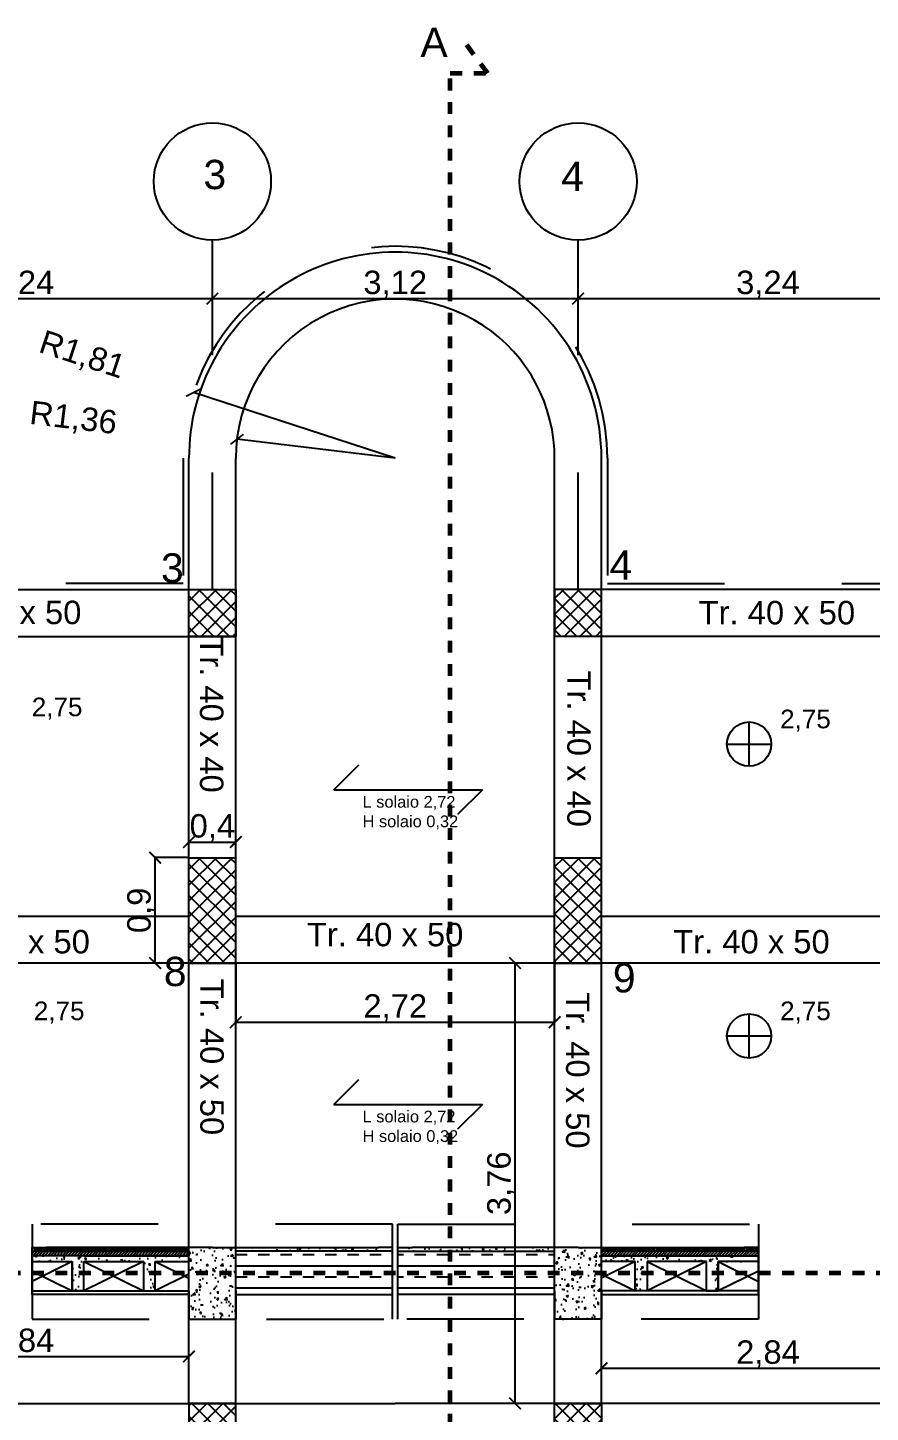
# Model space of a CAD drawing. Header units: millimetres. Extents: x 2459 to 3981, y 1231 to 4850.
# Drawn here: x 3865.81 to 3873, y 1285.27 to 1297.09 of the extents above; entities that cross this region are included whole.
import ezdxf

# ---------------------------------------------------------------- set-up
doc = ezdxf.new("R2010")
doc.units = ezdxf.units.MM
for name, pattern in [('JIS_02_0.7', [1.35, 0.75, -0.6]), ('JIS_02_1.0', [2, 1, -1]), ('TRATTEGGIATA', [0.75, 0.5, -0.25])]:
    doc.linetypes.add(name, pattern=pattern)
doc.layers.add('SEZIONI', color=7, linetype='TRATTEGGIATA', lineweight=60)
doc.styles.get("Standard").update_dxf_attribs({"font": 'arial.ttf'})
doc.dimstyles.new('Copia di ISO-25', dxfattribs={"dimtxt": 0.2, "dimasz": 0.1, "dimexe": 0, "dimexo": 0, "dimgap": 0, "dimtad": 3, "dimtxsty": 'Standard', "dimblk": 'ARCHTICK', "dimcen": -2.5, "dimclrd": 256, "dimclre": 256, "dimclrt": 256, "dimadec": 0, "dimazin": 0, "dimtfac": 1, "dimtmove": 2, "dimatfit": 3, "dimldrblk": 'ARCHTICK', "dimfxl": 1, "dimfxlon": 1, "dimtfillclr": 256, "dimlwd": -1, "dimlwe": -1, "dimarcsym": 0})
pattern_1 = [(50, (230.18418, -220.71868), (0.182184669, -0.0159390855), [0.01905, -0.20955]), (355, (230.18418, -220.71868), (-0.035243421, 0.191056845), [0.01524, -0.167640584]), (100.4514447, (230.19937, -220.72), (0.146941247, 0.175117752), [0.016190009, -0.178090245]), (46.1842, (230.18418, -220.66788), (0.271079041, -0.042042328), [0.028575, -0.314325]), (96.6355576, (230.20677, -220.67138), (0.237404134, 0.247426125), [0.024285023, -0.267135608]), (351.184151, (230.18418, -220.66788), (0.237404134, 0.247426125), [0.022859967, -0.251459732]), (21, (230.20958, -220.68058), (0.151614391, -0.102265198), [0.01905, -0.20955]), (326, (230.20958, -220.68058), (0.061802028, 0.184187966), [0.01524, -0.16764]), (71.451445, (230.22222, -220.6891), (0.213416419, 0.081922769), [0.016190009, -0.178089938]), (37.5, (230.184184, -220.71868), (0.0030886033, 0.0845550389), [0, -0.165608, 0, -0.17018, 0, -0.168275]), (7.5, (230.18418, -220.71868), (0.0668196625, 0.1001805748), [0, -0.097028, 0, -0.161798, 0, -0.064135]), (327.5, (230.12754, -220.71868), (0.1355905952, -0.005728744), [0, -0.0635, 0, -0.19812, 0, -0.26289]), (317.5, (230.10214, -220.71868), (0.1481291814, 0.025426491), [0, -0.08255, 0, -0.131572, 0, -0.18669])]
pattern_2 = [(0, (230.18418, -220.71868), (0, 0.1905), []), (0, (230.18418, -220.62343), (0, 0.1905), [0.09525, -0.09525])]
pattern_3 = [(50, (230.18418, -220.71868), (0.182184669, -0.0159390855), [0.01905, -0.20955]), (355, (230.18418, -220.71868), (-0.035243421, 0.191056845), [0.01524, -0.167640584]), (100.4514447, (230.19937, -220.72), (0.146941247, 0.175117752), [0.016190009, -0.178090245]), (46.1842, (230.18418, -220.66788), (0.271079041, -0.042042328), [0.028575, -0.314325]), (96.6355576, (230.20677, -220.67138), (0.237404134, 0.247426125), [0.024285023, -0.267135608]), (351.184151, (230.18418, -220.66788), (0.237404134, 0.247426125), [0.022859967, -0.251459732]), (21, (230.20958, -220.68058), (0.151614391, -0.102265198), [0.01905, -0.20955]), (326, (230.20958, -220.68058), (0.061802028, 0.184187966), [0.01524, -0.16764]), (71.451445, (230.22222, -220.6891), (0.213416419, 0.081922769), [0.016190009, -0.178089938]), (37.5, (230.184184, -220.71868), (0.0030886033, 0.0845550389), [0, -0.165608, 0, -0.17018, 0, -0.168275]), (7.5, (230.18418, -220.71868), (0.0668196625, 0.1001805748), [0, -0.097028, 0, -0.161798, 0, -0.064135]), (327.5, (230.12754, -220.71868), (0.1355905952, -0.005728744), [0, -0.0635, 0, -0.19812, 0, -0.26289]), (317.5, (230.10214, -220.71868), (0.1481291814, 0.025426491), [0, -0.08255, 0, -0.131572, 0, -0.18669])]

# ---------------------------------------------------------------- blocks, each defined once
blk = doc.blocks.new('_ArchTick')
at = {"color": 0, "linetype": 'ByBlock', "const_width": 0.15}
blk.add_lwpolyline([(-0.5, -0.5), (0.5, 0.5)], dxfattribs=at)
blk = doc.blocks.new('*D633')
at = {"ltscale": 0.01, "transparency": 16777216}
for p, q in [((3867.59, 1289.101), (3867.59, 1288.596)), ((3870.31, 1289.101), (3870.31, 1288.596)), ((3867.59, 1288.596), (3870.31, 1288.596))]:
    blk.add_line(p, q, dxfattribs=at)
at = {"layer": 'Defpoints', "color": 0, "lineweight": -3, "ltscale": 0.01, "transparency": 16777216}
for p in [(3867.59, 1289.101), (3870.31, 1289.101), (3870.31, 1288.596)]:
    blk.add_point(p, dxfattribs=at)
at = {"ltscale": 0.01, "transparency": 16777216, "xscale": 0.1, "yscale": 0.1, "zscale": 0.1, "rotation": 180}
blk.add_blockref('_ArchTick', (3867.59, 1288.596), dxfattribs=at)
at = {"ltscale": 0.01, "transparency": 16777216, "xscale": 0.1, "yscale": 0.1, "zscale": 0.1}
blk.add_blockref('_ArchTick', (3870.31, 1288.596), dxfattribs=at)
at = {"ltscale": 0.01, "transparency": 16777216, "insert": (3868.95, 1288.716), "char_height": 0.2, "attachment_point": 5}
blk.add_mtext('2,72', dxfattribs=at)
blk = doc.blocks.new('*D623')
at = {"ltscale": 0.01, "transparency": 16777216}
for p, q in [((3870.325, 1289.101), (3869.973, 1289.101)), ((3869.973, 1285.341), (3869.973, 1289.101)), ((3870.31, 1285.341), (3869.973, 1285.341))]:
    blk.add_line(p, q, dxfattribs=at)
at = {"layer": 'Defpoints', "color": 0, "lineweight": -3, "ltscale": 0.01, "transparency": 16777216}
for p in [(3869.973, 1289.101), (3870.325, 1289.101), (3870.31, 1285.341)]:
    blk.add_point(p, dxfattribs=at)
at = {"ltscale": 0.01, "transparency": 16777216, "xscale": 0.1, "yscale": 0.1, "zscale": 0.1}
for p, rotation in [((3869.973, 1289.101), 90), ((3869.973, 1285.341), 270)]:
    blk.add_blockref('_ArchTick', p, dxfattribs=dict(at, rotation=rotation))
at = {"ltscale": 0.01, "transparency": 16777216, "insert": (3869.853, 1287.221), "char_height": 0.2, "attachment_point": 5, "rotation": 90}
blk.add_mtext('3,76', dxfattribs=at)
blk = doc.blocks.new('*D634')
at = {"ltscale": 0.01, "transparency": 16777216}
blk.add_line((3868.95, 1293.411), (3867.229, 1293.972), dxfattribs=at)
at = {"layer": 'Defpoints', "color": 0, "lineweight": -3, "ltscale": 0.01, "transparency": 16777216}
for p in [(3867.229, 1293.972), (3868.95, 1293.411)]:
    blk.add_point(p, dxfattribs=at)
at = {"ltscale": 0.01, "transparency": 16777216, "xscale": 0.1, "yscale": 0.1, "zscale": 0.1, "rotation": 161.9240003027}
blk.add_blockref('_ArchTick', (3867.229, 1293.972), dxfattribs=at)
at = {"ltscale": 0.01, "transparency": 16777216, "insert": (3866.277, 1294.283), "char_height": 0.2, "attachment_point": 5, "rotation": 341.924}
blk.add_mtext('R1,81', dxfattribs=at)
blk = doc.blocks.new('*D638')
at = {"ltscale": 0.01, "transparency": 16777216}
for p, q in [((3867.19, 1290.001), (3866.902, 1290.001)), ((3866.902, 1289.101), (3866.902, 1290.001)), ((3867.19, 1289.101), (3866.902, 1289.101))]:
    blk.add_line(p, q, dxfattribs=at)
at = {"layer": 'Defpoints', "color": 0, "lineweight": -3, "ltscale": 0.01, "transparency": 16777216}
for p in [(3866.902, 1290.001), (3867.19, 1290.001), (3867.19, 1289.101)]:
    blk.add_point(p, dxfattribs=at)
at = {"ltscale": 0.01, "transparency": 16777216, "xscale": 0.1, "yscale": 0.1, "zscale": 0.1}
for p, rotation in [((3866.902, 1290.001), 90), ((3866.902, 1289.101), 270)]:
    blk.add_blockref('_ArchTick', p, dxfattribs=dict(at, rotation=rotation))
at = {"ltscale": 0.01, "transparency": 16777216, "insert": (3866.782, 1289.551), "char_height": 0.2, "attachment_point": 5, "rotation": 90}
blk.add_mtext('0,9', dxfattribs=at)
blk = doc.blocks.new('*D639')
at = {"ltscale": 0.01, "transparency": 16777216}
for p, q in [((3867.19, 1290.001), (3867.19, 1290.134)), ((3867.19, 1290.134), (3867.59, 1290.134)), ((3867.59, 1290.001), (3867.59, 1290.134))]:
    blk.add_line(p, q, dxfattribs=at)
at = {"layer": 'Defpoints', "color": 0, "lineweight": -3, "ltscale": 0.01, "transparency": 16777216}
for p in [(3867.59, 1290.134), (3867.19, 1290.001), (3867.59, 1290.001)]:
    blk.add_point(p, dxfattribs=at)
at = {"ltscale": 0.01, "transparency": 16777216, "xscale": 0.1, "yscale": 0.1, "zscale": 0.1, "rotation": 180}
blk.add_blockref('_ArchTick', (3867.19, 1290.134), dxfattribs=at)
at = {"ltscale": 0.01, "transparency": 16777216, "xscale": 0.1, "yscale": 0.1, "zscale": 0.1}
blk.add_blockref('_ArchTick', (3867.59, 1290.134), dxfattribs=at)
at = {"ltscale": 0.01, "transparency": 16777216, "insert": (3867.39, 1290.254), "char_height": 0.2, "attachment_point": 5}
blk.add_mtext('0,4', dxfattribs=at)
blk = doc.blocks.new('*D641')
at = {"ltscale": 0.01, "transparency": 16777216}
for p, q in [((3864.35, 1285.341), (3864.35, 1285.742)), ((3864.35, 1285.742), (3867.19, 1285.742)), ((3867.19, 1285.341), (3867.19, 1285.742))]:
    blk.add_line(p, q, dxfattribs=at)
at = {"layer": 'Defpoints', "color": 0, "lineweight": -3, "ltscale": 0.01, "transparency": 16777216}
for p in [(3867.19, 1285.742), (3864.35, 1285.341), (3867.19, 1285.341)]:
    blk.add_point(p, dxfattribs=at)
at = {"ltscale": 0.01, "transparency": 16777216, "xscale": 0.1, "yscale": 0.1, "zscale": 0.1, "rotation": 180}
blk.add_blockref('_ArchTick', (3864.35, 1285.742), dxfattribs=at)
at = {"ltscale": 0.01, "transparency": 16777216, "xscale": 0.1, "yscale": 0.1, "zscale": 0.1}
blk.add_blockref('_ArchTick', (3867.19, 1285.742), dxfattribs=at)
at = {"ltscale": 0.01, "transparency": 16777216, "insert": (3865.77, 1285.862), "char_height": 0.2, "attachment_point": 5}
blk.add_mtext('2,84', dxfattribs=at)
blk = doc.blocks.new('*D642')
at = {"ltscale": 0.01, "transparency": 16777216}
for p, q in [((3870.71, 1285.341), (3870.71, 1285.641)), ((3870.71, 1285.641), (3873.55, 1285.641)), ((3873.55, 1285.341), (3873.55, 1285.641))]:
    blk.add_line(p, q, dxfattribs=at)
at = {"layer": 'Defpoints', "color": 0, "lineweight": -3, "ltscale": 0.01, "transparency": 16777216}
for p in [(3873.55, 1285.641), (3870.71, 1285.341), (3873.55, 1285.341)]:
    blk.add_point(p, dxfattribs=at)
at = {"ltscale": 0.01, "transparency": 16777216, "xscale": 0.1, "yscale": 0.1, "zscale": 0.1, "rotation": 180}
blk.add_blockref('_ArchTick', (3870.71, 1285.641), dxfattribs=at)
at = {"ltscale": 0.01, "transparency": 16777216, "xscale": 0.1, "yscale": 0.1, "zscale": 0.1}
blk.add_blockref('_ArchTick', (3873.55, 1285.641), dxfattribs=at)
at = {"ltscale": 0.01, "transparency": 16777216, "insert": (3872.13, 1285.761), "char_height": 0.2, "attachment_point": 5}
blk.add_mtext('2,84', dxfattribs=at)
blk = doc.blocks.new('*D626')
at = {"ltscale": 0.01, "transparency": 16777216}
blk.add_line((3868.95, 1293.411), (3867.6, 1293.573), dxfattribs=at)
at = {"layer": 'Defpoints', "color": 0, "lineweight": -3, "ltscale": 0.01, "transparency": 16777216}
for p in [(3867.6, 1293.573), (3868.95, 1293.411)]:
    blk.add_point(p, dxfattribs=at)
at = {"ltscale": 0.01, "transparency": 16777216, "xscale": 0.1, "yscale": 0.1, "zscale": 0.1, "rotation": 173.1259040742697}
blk.add_blockref('_ArchTick', (3867.6, 1293.573), dxfattribs=at)
at = {"ltscale": 0.01, "transparency": 16777216, "insert": (3866.203, 1293.742), "char_height": 0.2, "attachment_point": 5, "rotation": 353.1259}
blk.add_mtext('R1,36', dxfattribs=at)
blk = doc.blocks.new('*D645')
at = {"ltscale": 0.01, "transparency": 16777216}
blk.add_line((3864.15, 1294.774), (3867.39, 1294.774), dxfattribs=at)
at = {"layer": 'Defpoints', "color": 0, "linetype": 'Continuous', "lineweight": -3, "ltscale": 0.01, "transparency": 16777216}
for p in [(3864.15, 1294.774), (3867.39, 1294.774), (3867.39, 1294.774)]:
    blk.add_point(p, dxfattribs=at)
at = {"linetype": 'Continuous', "ltscale": 0.01, "transparency": 16777216, "xscale": 0.1, "yscale": 0.1, "zscale": 0.1, "rotation": 180}
blk.add_blockref('_ArchTick', (3864.15, 1294.774), dxfattribs=at)
at = {"linetype": 'Continuous', "ltscale": 0.01, "transparency": 16777216, "xscale": 0.1, "yscale": 0.1, "zscale": 0.1}
blk.add_blockref('_ArchTick', (3867.39, 1294.774), dxfattribs=at)
at = {"linetype": 'Continuous', "ltscale": 0.01, "transparency": 16777216, "insert": (3865.77, 1294.894), "char_height": 0.2, "attachment_point": 5}
blk.add_mtext('3,24', dxfattribs=at)
blk = doc.blocks.new('*D646')
at = {"ltscale": 0.01, "transparency": 16777216}
blk.add_line((3867.39, 1294.774), (3870.51, 1294.774), dxfattribs=at)
at = {"layer": 'Defpoints', "color": 0, "linetype": 'Continuous', "lineweight": -3, "ltscale": 0.01, "transparency": 16777216}
for p in [(3867.39, 1294.774), (3870.51, 1294.774), (3870.51, 1294.774)]:
    blk.add_point(p, dxfattribs=at)
at = {"linetype": 'Continuous', "ltscale": 0.01, "transparency": 16777216, "xscale": 0.1, "yscale": 0.1, "zscale": 0.1, "rotation": 180}
blk.add_blockref('_ArchTick', (3867.39, 1294.774), dxfattribs=at)
at = {"linetype": 'Continuous', "ltscale": 0.01, "transparency": 16777216, "xscale": 0.1, "yscale": 0.1, "zscale": 0.1}
blk.add_blockref('_ArchTick', (3870.51, 1294.774), dxfattribs=at)
at = {"linetype": 'Continuous', "ltscale": 0.01, "transparency": 16777216, "insert": (3868.95, 1294.894), "char_height": 0.2, "attachment_point": 5}
blk.add_mtext('3,12', dxfattribs=at)
blk = doc.blocks.new('*D647')
at = {"ltscale": 0.01, "transparency": 16777216}
blk.add_line((3870.51, 1294.774), (3873.75, 1294.774), dxfattribs=at)
at = {"layer": 'Defpoints', "color": 0, "linetype": 'Continuous', "lineweight": -3, "ltscale": 0.01, "transparency": 16777216}
for p in [(3870.51, 1294.774), (3873.75, 1294.774), (3873.75, 1294.774)]:
    blk.add_point(p, dxfattribs=at)
at = {"linetype": 'Continuous', "ltscale": 0.01, "transparency": 16777216, "xscale": 0.1, "yscale": 0.1, "zscale": 0.1, "rotation": 180}
blk.add_blockref('_ArchTick', (3870.51, 1294.774), dxfattribs=at)
at = {"linetype": 'Continuous', "ltscale": 0.01, "transparency": 16777216, "xscale": 0.1, "yscale": 0.1, "zscale": 0.1}
blk.add_blockref('_ArchTick', (3873.75, 1294.774), dxfattribs=at)
at = {"linetype": 'Continuous', "ltscale": 0.01, "transparency": 16777216, "insert": (3872.13, 1294.894), "char_height": 0.2, "attachment_point": 5}
blk.add_mtext('3,24', dxfattribs=at)

msp = doc.modelspace()

# ---------------------------------------------------------------- hatches: boundary and pattern name
at = {"linetype": 'Continuous', "ltscale": 0.01}
h = msp.add_hatch(dxfattribs=at)
h.set_pattern_fill('ANSI37', color=256, scale=0.03)
h.paths.add_polyline_path([(3861.199917, 1283.620565), (3860.799917, 1283.620565), (3860.799917, 1283.220565), (3861.199917, 1283.220565)])
h.paths.add_polyline_path([(3877.099917, 1283.620565), (3876.699917, 1283.620565), (3876.699917, 1283.220565), (3877.099917, 1283.220565)])
h.paths.add_polyline_path([(3867.589917, 1280.470565), (3867.189917, 1280.470565), (3867.189917, 1280.070565), (3867.589917, 1280.070565)])
h.paths.add_polyline_path([(3870.709917, 1280.470565), (3870.309917, 1280.470565), (3870.309917, 1280.070565), (3870.709917, 1280.070565)])
h.paths.add_polyline_path([(3861.199917, 1292.290565), (3860.799917, 1292.290565), (3860.799917, 1291.890565), (3861.199917, 1291.890565)])
h.paths.add_polyline_path([(3861.199917, 1289.500565), (3860.799917, 1289.500565), (3860.799917, 1289.100565), (3861.199917, 1289.100565)])
h.paths.add_polyline_path([(3867.589917, 1290.000565), (3867.189917, 1290.000565), (3867.189917, 1289.100565), (3867.589917, 1289.100565)])
h.paths.add_polyline_path([(3870.709917, 1290.000565), (3870.309917, 1290.000565), (3870.309917, 1289.100565), (3870.709917, 1289.100565)])
h.paths.add_polyline_path([(3867.589917, 1292.290565), (3867.189917, 1292.290565), (3867.189917, 1291.890565), (3867.589917, 1291.890565)])
h.paths.add_polyline_path([(3870.709917, 1292.290565), (3870.309917, 1292.290565), (3870.309917, 1291.890565), (3870.709917, 1291.890565)])
h.paths.add_polyline_path([(3877.099917, 1292.290565), (3876.699917, 1292.290565), (3876.699917, 1291.890565), (3877.099917, 1291.890565)])
h.paths.add_polyline_path([(3877.099917, 1289.500565), (3876.699917, 1289.500565), (3876.699917, 1289.100565), (3877.099917, 1289.100565)])
h.paths.add_polyline_path([(3877.099917, 1285.340565), (3876.699917, 1285.340565), (3876.699917, 1284.940565), (3877.099917, 1284.940565)])
h.paths.add_polyline_path([(3873.949917, 1285.340565), (3873.549917, 1285.340565), (3873.549917, 1284.940565), (3873.949917, 1284.940565)])
h.paths.add_polyline_path([(3870.709917, 1285.340565), (3870.309917, 1285.340565), (3870.309917, 1284.940565), (3870.709917, 1284.940565)])
h.paths.add_polyline_path([(3867.589917, 1285.340565), (3867.189917, 1285.340565), (3867.189917, 1284.940565), (3867.589917, 1284.940565)])
h.paths.add_polyline_path([(3864.349917, 1285.340565), (3863.949917, 1285.340565), (3863.949917, 1284.940565), (3864.349917, 1284.940565)])
h.paths.add_polyline_path([(3861.199917, 1285.340565), (3860.799917, 1285.340565), (3860.799917, 1284.940565), (3861.199917, 1284.940565)])
h.paths.add_polyline_path([(3864.349917, 1280.470565), (3863.949917, 1280.470565), (3863.949917, 1280.070565), (3864.349917, 1280.070565)])
h.paths.add_polyline_path([(3873.949917, 1280.470565), (3873.549917, 1280.470565), (3873.549917, 1280.070565), (3873.949917, 1280.070565)])
h.paths.add_polyline_path([(3863.949917, 1291.890565), (3864.349917, 1291.890565), (3864.349917, 1292.290565), (3863.949917, 1292.290565)])
h.paths.add_polyline_path([(3873.949917, 1291.890565), (3873.549917, 1291.890565), (3873.549917, 1292.290565), (3873.949917, 1292.290565)])
at = {"ltscale": 0.01}
h = msp.add_hatch(dxfattribs=at)
h.set_pattern_fill('AR-CONC', color=256, scale=0.001)
h.set_pattern_definition(pattern_1)
h.paths.add_polyline_path([(3867.389917, 1286.671944), (3865.973695, 1286.671944), (3865.851831, 1286.671944), (3865.851831, 1286.642596), (3867.189917, 1286.642596), (3867.189917, 1286.271944), (3867.189917, 1286.060267), (3867.389917, 1286.060267)])
h = msp.add_hatch()
h.set_pattern_fill('ACAD_ISO05W100', color=256, scale=0.0025, angle=360)
h.set_pattern_definition([(360, (282.605666, -100.824284), (3e-18, 0.0125), [0.06, -0.0075, 0.00125, -0.0075, 0.00125, -0.0075])])
h.paths.add_polyline_path([(3867.189917, 1286.671944), (3865.973695, 1286.671944), (3865.851831, 1286.671944), (3865.851831, 1286.642596), (3867.189917, 1286.642596)])
h = msp.add_hatch()
h.set_pattern_fill('JIS_WOOD', color=256, scale=0.025, angle=360)
h.set_pattern_definition([(45, (282.605666, -100.824284), (-0.01249999998, 0.01249999998), [])])
h.paths.add_polyline_path([(3865.851831, 1286.642596), (3865.851831, 1286.602596), (3867.189917, 1286.602596), (3867.189917, 1286.642596)])
h = msp.add_hatch()
h.set_pattern_fill('AR-CONC', color=256, scale=0.001, angle=360)
h.set_pattern_definition(pattern_3)
h.paths.add_polyline_path([(3866.901651, 1286.552596), (3867.158291, 1286.552596), (3867.189917, 1286.552596), (3867.189917, 1286.602596), (3865.851831, 1286.602596), (3865.851831, 1286.552596), (3865.943708, 1286.552596), (3866.19436, 1286.552596), (3866.19436, 1286.301944), (3866.29436, 1286.301944), (3866.29436, 1286.552596), (3866.550999, 1286.552596), (3866.801651, 1286.552596), (3866.801651, 1286.301944), (3866.901651, 1286.301944)])
h = msp.add_hatch(dxfattribs=at)
h.set_pattern_fill('AR-CONC', color=256, scale=0.001)
h.set_pattern_definition(pattern_1)
h.paths.add_polyline_path([(3867.389917, 1286.671944), (3868.80614, 1286.671944), (3868.928004, 1286.671944), (3868.928004, 1286.642596), (3867.589917, 1286.642596), (3867.589917, 1286.271944), (3867.589917, 1286.060267), (3867.389917, 1286.060267)])
h = msp.add_hatch(dxfattribs=at)
h.set_pattern_fill('TRANS', color=256, scale=0.03)
h.set_pattern_definition(pattern_2)
h.paths.add_polyline_path([(3867.589917, 1286.642596), (3868.928004, 1286.642596), (3868.928004, 1286.271944), (3867.589917, 1286.271944)])
h = msp.add_hatch(dxfattribs=at)
h.set_pattern_fill('AR-CONC', color=256, scale=0.001)
h.set_pattern_definition(pattern_1)
h.paths.add_polyline_path([(3870.509917, 1286.671944), (3869.093695, 1286.671944), (3868.971831, 1286.671944), (3868.971831, 1286.642596), (3870.309917, 1286.642596), (3870.309917, 1286.271944), (3870.309917, 1286.060267), (3870.509917, 1286.060267)])
h = msp.add_hatch(dxfattribs=at)
h.set_pattern_fill('TRANS', color=256, scale=0.03)
h.set_pattern_definition(pattern_2)
h.paths.add_polyline_path([(3870.309917, 1286.642596), (3868.971831, 1286.642596), (3868.971831, 1286.271944), (3870.309917, 1286.271944)])
h = msp.add_hatch(dxfattribs=at)
h.set_pattern_fill('AR-CONC', color=256, scale=0.001)
h.set_pattern_definition(pattern_1)
h.paths.add_polyline_path([(3870.509917, 1286.671944), (3871.92614, 1286.671944), (3872.048004, 1286.671944), (3872.048004, 1286.642596), (3870.709917, 1286.642596), (3870.709917, 1286.271944), (3870.709917, 1286.060267), (3870.509917, 1286.060267)])
h = msp.add_hatch()
h.set_pattern_fill('ACAD_ISO05W100', color=256, scale=0.0025, angle=360)
h.set_pattern_definition([(360, (280.434604, -100.824284), (3e-18, 0.0125), [0.06, -0.0075, 0.00125, -0.0075, 0.00125, -0.0075])])
h.paths.add_polyline_path([(3870.709917, 1286.671944), (3871.92614, 1286.671944), (3872.048004, 1286.671944), (3872.048004, 1286.642596), (3870.709917, 1286.642596)])
h = msp.add_hatch()
h.set_pattern_fill('JIS_WOOD', color=256, scale=0.025, angle=360)
h.set_pattern_definition([(45, (280.434604, -100.824284), (-0.01249999998, 0.01249999998), [])])
h.paths.add_polyline_path([(3870.709917, 1286.642596), (3870.709917, 1286.602596), (3872.048004, 1286.602596), (3872.048004, 1286.642596)])
h = msp.add_hatch()
h.set_pattern_fill('AR-CONC', color=256, scale=0.001, angle=360)
h.set_pattern_definition(pattern_3)
h.paths.add_polyline_path([(3870.998183, 1286.552596), (3870.741543, 1286.552596), (3870.709917, 1286.552596), (3870.709917, 1286.602596), (3872.048004, 1286.602596), (3872.048004, 1286.552596), (3871.956126, 1286.552596), (3871.705474, 1286.552596), (3871.705474, 1286.301944), (3871.605474, 1286.301944), (3871.605474, 1286.552596), (3871.348835, 1286.552596), (3871.098183, 1286.552596), (3871.098183, 1286.301944), (3870.998183, 1286.301944)])

# ---------------------------------------------------------------- linework, layer by layer
at = {"linetype": 'JIS_02_1.0'}
for p, q in [((3867.389917, 1292.290565), (3867.389917, 1295.273922)), ((3870.509917, 1292.290565), (3870.509917, 1295.273922)), ((3868.199917, 1294.773922), (3876.899917, 1294.773922)), ((3867.139917, 1293.410565), (3867.139917, 1292.340565)), ((3870.759917, 1293.410565), (3870.759917, 1292.340565)), ((3867.139917, 1292.340565), (3860.749917, 1292.340565)), ((3870.759917, 1292.340565), (3877.149917, 1292.340565))]:
    msp.add_line(p, q, dxfattribs=at)
for p, q in [((3867.189917, 1292.290565), (3867.189917, 1293.410565)), ((3867.589917, 1292.290565), (3867.589917, 1293.410565)), ((3867.589917, 1285.340565), (3867.589917, 1293.400175)), ((3870.309917, 1285.340565), (3870.309917, 1293.400175)), ((3870.709917, 1292.290565), (3870.709917, 1293.410565)), ((3861.549917, 1292.290565), (3867.589917, 1292.290565)), ((3867.189917, 1291.890565), (3867.189917, 1292.290565)), ((3867.189917, 1292.290565), (3867.589917, 1292.290565)), ((3867.589917, 1285.340565), (3867.589917, 1292.290565)), ((3867.589917, 1292.290565), (3867.589917, 1291.890565)), ((3870.709917, 1292.290565), (3870.309917, 1292.290565)), ((3870.309917, 1292.290565), (3870.309917, 1291.890565)), ((3870.309917, 1285.340565), (3870.309917, 1292.290565)), ((3876.349917, 1292.290565), (3870.309917, 1292.290565)), ((3870.709917, 1291.890565), (3870.709917, 1292.290565)), ((3861.199917, 1291.890565), (3867.589917, 1291.890565)), ((3867.189917, 1285.340565), (3867.189917, 1291.890565)), ((3867.589917, 1291.890565), (3867.189917, 1291.890565)), ((3867.189917, 1285.340565), (3867.189917, 1291.890565)), ((3870.709917, 1291.890565), (3870.309917, 1291.890565)), ((3876.699917, 1291.890565), (3870.309917, 1291.890565)), ((3870.709917, 1285.340565), (3870.709917, 1291.890565)), ((3870.709917, 1285.340565), (3870.709917, 1291.890565)), ((3871.968995, 1290.781762), (3871.968995, 1291.159367)), ((3871.780192, 1290.970565), (3872.157798, 1290.970565)), ((3867.189917, 1290.000565), (3867.589917, 1290.000565)), ((3867.189917, 1289.100565), (3867.189917, 1290.000565)), ((3867.589917, 1289.100565), (3867.589917, 1290.000565)), ((3870.309917, 1290.000565), (3870.709917, 1290.000565)), ((3870.309917, 1289.100565), (3870.309917, 1290.000565)), ((3870.709917, 1289.100565), (3870.709917, 1290.000565)), ((3867.189917, 1289.100565), (3867.589917, 1289.100565)), ((3870.309917, 1289.100565), (3870.709917, 1289.100565)), ((3871.968995, 1288.28957), (3871.968995, 1288.667175)), ((3871.780192, 1288.478373), (3872.157798, 1288.478373)), ((3865.851831, 1286.671944), (3865.973695, 1286.671944)), ((3865.851831, 1286.271944), (3865.851831, 1286.671944)), ((3865.851831, 1286.671944), (3865.973695, 1286.671944)), ((3865.851831, 1286.642596), (3867.189917, 1286.642596)), ((3865.851831, 1286.642596), (3867.189917, 1286.642596)), ((3865.851831, 1286.602596), (3865.851831, 1286.642596)), ((3865.851831, 1286.642596), (3867.189917, 1286.642596)), ((3865.851831, 1286.642596), (3867.189917, 1286.642596)), ((3865.851831, 1286.602596), (3865.851831, 1286.642596)), ((3867.189917, 1286.602596), (3865.851831, 1286.602596)), ((3867.189917, 1286.602596), (3865.851831, 1286.602596)), ((3867.389917, 1286.671944), (3865.973695, 1286.671944)), ((3867.189917, 1286.671944), (3865.973695, 1286.671944)), ((3866.29436, 1286.602596), (3867.189917, 1286.602596)), ((3867.189917, 1286.642596), (3867.189917, 1286.602596)), ((3867.389917, 1286.671944), (3868.80614, 1286.671944)), ((3868.928004, 1286.642596), (3867.589917, 1286.642596)), ((3868.928004, 1286.642596), (3867.589917, 1286.642596)), ((3868.928004, 1286.671944), (3868.80614, 1286.671944)), ((3868.971831, 1286.671944), (3869.093695, 1286.671944)), ((3868.971831, 1286.642596), (3870.309917, 1286.642596)), ((3868.971831, 1286.642596), (3870.309917, 1286.642596)), ((3870.509917, 1286.671944), (3869.093695, 1286.671944)), ((3870.509917, 1286.671944), (3871.92614, 1286.671944)), ((3870.709917, 1286.671944), (3871.92614, 1286.671944)), ((3872.048004, 1286.642596), (3870.709917, 1286.642596)), ((3872.048004, 1286.642596), (3870.709917, 1286.642596)), ((3872.048004, 1286.642596), (3870.709917, 1286.642596)), ((3872.048004, 1286.642596), (3870.709917, 1286.642596)), ((3870.709917, 1286.642596), (3870.709917, 1286.602596)), ((3871.605474, 1286.602596), (3870.709917, 1286.602596)), ((3870.709917, 1286.602596), (3872.048004, 1286.602596)), ((3870.709917, 1286.602596), (3872.048004, 1286.602596)), ((3872.048004, 1286.671944), (3871.92614, 1286.671944)), ((3872.048004, 1286.671944), (3871.92614, 1286.671944)), ((3872.048004, 1286.271944), (3872.048004, 1286.671944)), ((3872.048004, 1286.602596), (3872.048004, 1286.642596)), ((3872.048004, 1286.602596), (3872.048004, 1286.642596)), ((3865.851831, 1286.552596), (3865.943708, 1286.552596)), ((3866.19436, 1286.552596), (3865.851831, 1286.383353)), ((3865.851831, 1286.471187), (3866.19436, 1286.301944)), ((3865.943708, 1286.552596), (3866.19436, 1286.552596)), ((3866.19436, 1286.301944), (3866.19436, 1286.552596)), ((3866.19436, 1286.552596), (3866.19436, 1286.301944)), ((3866.29436, 1286.301944), (3866.29436, 1286.552596)), ((3866.29436, 1286.552596), (3866.550999, 1286.552596)), ((3866.29436, 1286.552596), (3866.801651, 1286.301944)), ((3866.801651, 1286.552596), (3866.29436, 1286.301944)), ((3866.550999, 1286.552596), (3866.801651, 1286.552596)), ((3866.801651, 1286.552596), (3866.801651, 1286.301944)), ((3866.901651, 1286.301944), (3866.901651, 1286.552596)), ((3866.901651, 1286.301944), (3866.901651, 1286.552596)), ((3866.901651, 1286.552596), (3867.158291, 1286.552596)), ((3866.901651, 1286.552596), (3867.189917, 1286.410164)), ((3867.189917, 1286.444376), (3866.901651, 1286.301944)), ((3867.158291, 1286.552596), (3867.189917, 1286.552596)), ((3870.741543, 1286.552596), (3870.709917, 1286.552596)), ((3870.998183, 1286.552596), (3870.709917, 1286.410164)), ((3870.709917, 1286.444376), (3870.998183, 1286.301944)), ((3870.998183, 1286.552596), (3870.741543, 1286.552596)), ((3870.998183, 1286.301944), (3870.998183, 1286.552596)), ((3870.998183, 1286.301944), (3870.998183, 1286.552596)), ((3871.348835, 1286.552596), (3871.098183, 1286.552596)), ((3871.098183, 1286.552596), (3871.098183, 1286.301944)), ((3871.605474, 1286.552596), (3871.098183, 1286.301944)), ((3871.098183, 1286.552596), (3871.605474, 1286.301944)), ((3871.605474, 1286.552596), (3871.348835, 1286.552596)), ((3871.605474, 1286.301944), (3871.605474, 1286.552596)), ((3871.705474, 1286.301944), (3871.705474, 1286.552596)), ((3871.956126, 1286.552596), (3871.705474, 1286.552596)), ((3871.705474, 1286.552596), (3871.705474, 1286.301944)), ((3871.705474, 1286.552596), (3872.048004, 1286.383353)), ((3872.048004, 1286.471187), (3871.705474, 1286.301944)), ((3872.048004, 1286.552596), (3871.956126, 1286.552596)), ((3865.851831, 1286.271944), (3865.851831, 1286.301944)), ((3865.851831, 1286.301944), (3867.189917, 1286.301944)), ((3865.851831, 1286.271944), (3865.851831, 1286.281944)), ((3867.189917, 1286.271944), (3865.851831, 1286.271944)), ((3867.189917, 1286.271944), (3865.851831, 1286.271944)), ((3866.29436, 1286.301944), (3866.19436, 1286.301944)), ((3866.801651, 1286.301944), (3866.901651, 1286.301944)), ((3867.189917, 1286.301944), (3867.189917, 1286.060267)), ((3867.589917, 1286.301944), (3867.589917, 1286.060267)), ((3867.589917, 1286.271944), (3868.928004, 1286.271944)), ((3870.309917, 1286.271944), (3868.971831, 1286.271944)), ((3870.309917, 1286.301944), (3870.309917, 1286.060267)), ((3870.709917, 1286.301944), (3870.709917, 1286.060267)), ((3872.048004, 1286.301944), (3870.709917, 1286.301944)), ((3870.709917, 1286.271944), (3872.048004, 1286.271944)), ((3870.709917, 1286.271944), (3872.048004, 1286.271944)), ((3871.098183, 1286.301944), (3870.998183, 1286.301944)), ((3871.605474, 1286.301944), (3871.705474, 1286.301944)), ((3872.048004, 1286.271944), (3872.048004, 1286.301944)), ((3872.048004, 1286.271944), (3872.048004, 1286.281944)), ((3867.189917, 1286.060267), (3867.589917, 1286.060267)), ((3870.709917, 1286.060267), (3870.309917, 1286.060267)), ((3860.799917, 1285.340565), (3868.949917, 1285.340565)), ((3864.349917, 1285.340565), (3867.189917, 1285.340565)), ((3877.099917, 1285.340565), (3868.949917, 1285.340565)), ((3873.549917, 1285.340565), (3870.709917, 1285.340565))]:
    msp.add_line(p, q)
at = {"ltscale": 0.01}
for p, q in [((3868.426383, 1290.58101), (3868.638515, 1290.793142)), ((3868.426383, 1290.58101), (3869.69427, 1290.58101)), ((3869.69427, 1290.58101), (3869.482138, 1290.368878)), ((3864.549317, 1289.500565), (3867.189917, 1289.500565)), ((3867.589917, 1289.500565), (3870.309917, 1289.500565)), ((3870.709917, 1289.500565), (3873.750517, 1289.500565)), ((3873.750517, 1289.100565), (3864.549317, 1289.100565)), ((3868.426383, 1287.893942), (3868.638515, 1288.106074)), ((3868.426383, 1287.893942), (3869.69427, 1287.893942)), ((3869.69427, 1287.893942), (3869.482138, 1287.68181)), ((3867.189917, 1286.271944), (3867.189917, 1286.671944)), ((3867.189917, 1286.271944), (3867.189917, 1286.642596)), ((3867.589917, 1286.271944), (3867.589917, 1286.642596)), ((3870.309917, 1286.271944), (3870.309917, 1286.642596)), ((3870.709917, 1286.271944), (3870.709917, 1286.671944)), ((3870.709917, 1286.271944), (3870.709917, 1286.642596))]:
    msp.add_line(p, q, dxfattribs=at)
at = {"linetype": 'JIS_02_1.0'}
for points in [[(3868.928004, 1286.060267), (3868.928004, 1286.871344), (3865.851831, 1286.871344), (3865.851831, 1286.060267)], [(3868.928004, 1286.060267), (3868.928004, 1286.871344), (3865.851831, 1286.871344), (3865.851831, 1286.060267)], [(3868.971831, 1286.060267), (3868.971831, 1286.871344), (3872.048004, 1286.871344), (3872.048004, 1286.060267)], [(3868.971831, 1286.060267), (3868.971831, 1286.871344), (3872.048004, 1286.871344), (3872.048004, 1286.060267)]]:
    msp.add_lwpolyline(points, close=True, dxfattribs=at)
for points in [[(3867.189917, 1284.940565), (3867.589917, 1284.940565), (3867.589917, 1285.340565), (3867.189917, 1285.340565)], [(3870.709917, 1284.940565), (3870.309917, 1284.940565), (3870.309917, 1285.340565), (3870.709917, 1285.340565)]]:
    msp.add_lwpolyline(points, close=True)
for centre, radius in [((3867.389917, 1295.773922), 0.5), ((3870.509917, 1295.773922), 0.5), ((3871.968995, 1290.970565), 0.188803), ((3871.968995, 1288.478373), 0.188803)]:
    msp.add_circle(centre, radius)
for start, end in [(64.7773873, 180), (360, 64.7773873)]:
    msp.add_arc((3868.949917, 1293.410565), 1.81, start, end, dxfattribs=at)
for centre, radius, start, end in [((3868.949917, 1293.410565), 1.76, 64.7773873, 180), ((3868.949917, 1293.410565), 1.76, 360, 64.7773873), ((3868.949937, 1293.410565), 1.36002, 56.5335947, 180), ((3868.949937, 1293.410565), 1.36002, 359.5622927, 56.5335947)]:
    msp.add_arc(centre, radius, start, end)
at = {"layer": 'SEZIONI', "linetype": 'JIS_02_0.7', "ltscale": 0.01}
msp.add_line((3858.851998, 1286.455565), (3879.457928, 1286.455565), dxfattribs=at)
msp.add_lwpolyline([(3869.865622, 1277.164129), (3870.059712, 1277.352025), (3869.419909, 1277.352025), (3869.419909, 1296.698602), (3869.739778, 1296.698602), (3869.552447, 1296.952692)], dxfattribs=at)

# ---------------------------------------------------------------- texts
at = {"linetype": 'Continuous'}
msp.add_text('A', height=0.25, dxfattribs=at).set_placement((3869.164416, 1296.837191))
msp.add_text('A', height=0.25).set_placement((3869.164416, 1296.837191))
at = {"linetype": 'JIS_02_1.0', "char_height": 0.25, "attachment_point": 1}
for s, width, insert in [('3', 6.27746751, (3867.313511, 1295.958898)), ('4', 2.7450621, (3870.366076, 1295.943181)), ('3', 5.91571436, (3866.951636, 1292.599808)), ('4', 6.27746751, (3870.778407, 1292.623541)), ('8', 2.83018063, (3866.975776, 1289.154388))]:
    msp.add_mtext_dynamic_manual_height_columns(s, width=width, gutter_width=12.5, heights=[0], dxfattribs=dict(at, insert=insert))
at = {"ltscale": 0.01, "char_height": 2.5, "attachment_point": 1}
for insert in [(3864.937558, 1292.194945), (3871.537997, 1292.192747), (3868.195955, 1289.44436), (3865.009955, 1289.383356), (3871.32134, 1289.383356)]:
    msp.add_mtext('{\\H0.08x;Tr. 40 x 50}', dxfattribs=dict(at, insert=insert))
at = {"ltscale": 0.01, "char_height": 2.5, "attachment_point": 1, "rotation": 270}
for s, insert in [('{\\H0.08x;Tr. 40 x 40}', (3867.484095, 1291.890565)), ('{\\H0.08x;Tr. 40 x 40}', (3870.617762, 1291.598332)), ('{\\H0.08x;Tr. 40 x 50}', (3867.48695, 1288.967061)), ('{\\H0.08x;Tr. 40 x 50}', (3870.60695, 1288.852463))]:
    msp.add_mtext(s, dxfattribs=dict(at, insert=insert))
at = {"char_height": 0.1590046, "attachment_point": 1}
for insert in [(3865.849442, 1291.367433), (3872.233281, 1291.264703), (3865.867047, 1288.77251), (3872.233281, 1288.77251)]:
    msp.add_mtext_dynamic_manual_height_columns('2,75', width=0.03199148, gutter_width=0.941295, heights=[0], dxfattribs=dict(at, insert=insert))
at = {"ltscale": 0.01, "char_height": 0.1, "attachment_point": 1}
for insert in [(3868.671552, 1290.527765), (3868.671552, 1287.840697)]:
    msp.add_mtext_dynamic_manual_height_columns('L solaio 2,72\\PH solaio 0,32', width=4.69003949, gutter_width=12.5, heights=[0], dxfattribs=dict(at, insert=insert))
at = {"linetype": 'Continuous', "ltscale": 0.01, "insert": (3870.806522, 1289.100565), "char_height": 0.25, "attachment_point": 1}
msp.add_mtext_dynamic_manual_height_columns('9', width=3.06456141, gutter_width=12.5, heights=[0], dxfattribs=at)

# ---------------------------------------------------------------- dimensions: what is measured, and where the dimension line sits
at = {"linetype": 'Continuous', "ltscale": 0.01}
for base, p1, p2, picture, middle in [((3867.389917, 1294.773922), (3864.149917, 1294.773922), (3867.389917, 1294.773922), '*D645', (3865.769917, 1294.894113)), ((3870.509917, 1294.773922), (3867.389917, 1294.773922), (3870.509917, 1294.773922), '*D646', (3868.949917, 1294.894113))]:
    dim = msp.add_linear_dim(base=base, p1=p1, p2=p2, dimstyle='Copia di ISO-25', dxfattribs=at)
    dim.commit()
    dim.dimension.update_dxf_attribs({"geometry": picture, "text_midpoint": middle})
dim = msp.add_aligned_dim(p1=(3870.509917, 1294.773922), p2=(3873.749917, 1294.773922), distance=0, dimstyle='Copia di ISO-25', dxfattribs=at)
dim.commit()
dim.dimension.update_dxf_attribs({"geometry": '*D647', "text_midpoint": (3872.129917, 1294.894113)})
at = {"ltscale": 0.01}
for center, mpoint, picture, middle in [((3868.949917, 1293.410565), (3867.229248, 1293.972168), '*D634', (3866.277161, 1294.282917)), ((3868.949937, 1293.410565), (3867.599693, 1293.573343), '*D626', (3866.202734, 1293.741753))]:
    dim = msp.add_radius_dim(center=center, mpoint=mpoint, dimstyle='Copia di ISO-25', dxfattribs=at)
    dim.commit()
    dim.dimension.update_dxf_attribs({"geometry": picture, "text_midpoint": middle, "dimtype": 164})
for base, p1, p2, picture, middle in [((3867.589917, 1290.133869), (3867.189917, 1290.000565), (3867.589917, 1290.000565), '*D639', (3867.389917, 1290.25406)), ((3870.309917, 1288.595728), (3867.589917, 1289.100565), (3870.309917, 1289.100565), '*D633', (3868.949917, 1288.715919)), ((3867.189917, 1285.742259), (3864.349917, 1285.340565), (3867.189917, 1285.340565), '*D641', (3865.769917, 1285.86245)), ((3873.549917, 1285.640565), (3870.709917, 1285.340565), (3873.549917, 1285.340565), '*D642', (3872.129917, 1285.760756))]:
    dim = msp.add_linear_dim(base=base, p1=p1, p2=p2, dimstyle='Copia di ISO-25', dxfattribs=at)
    dim.commit()
    dim.dimension.update_dxf_attribs({"geometry": picture, "text_midpoint": middle})
for base, p1, p2, picture, middle in [((3866.902343, 1290.000565), (3867.189917, 1289.100565), (3867.189917, 1290.000565), '*D638', (3866.782152, 1289.550565)), ((3869.973437, 1289.100565), (3870.309917, 1285.340565), (3870.324694, 1289.100565), '*D623', (3869.853246, 1287.220565))]:
    dim = msp.add_linear_dim(base=base, p1=p1, p2=p2, angle=90, dimstyle='Copia di ISO-25', dxfattribs=at)
    dim.commit()
    dim.dimension.update_dxf_attribs({"geometry": picture, "text_midpoint": middle})

doc.saveas('drawing.dxf')
